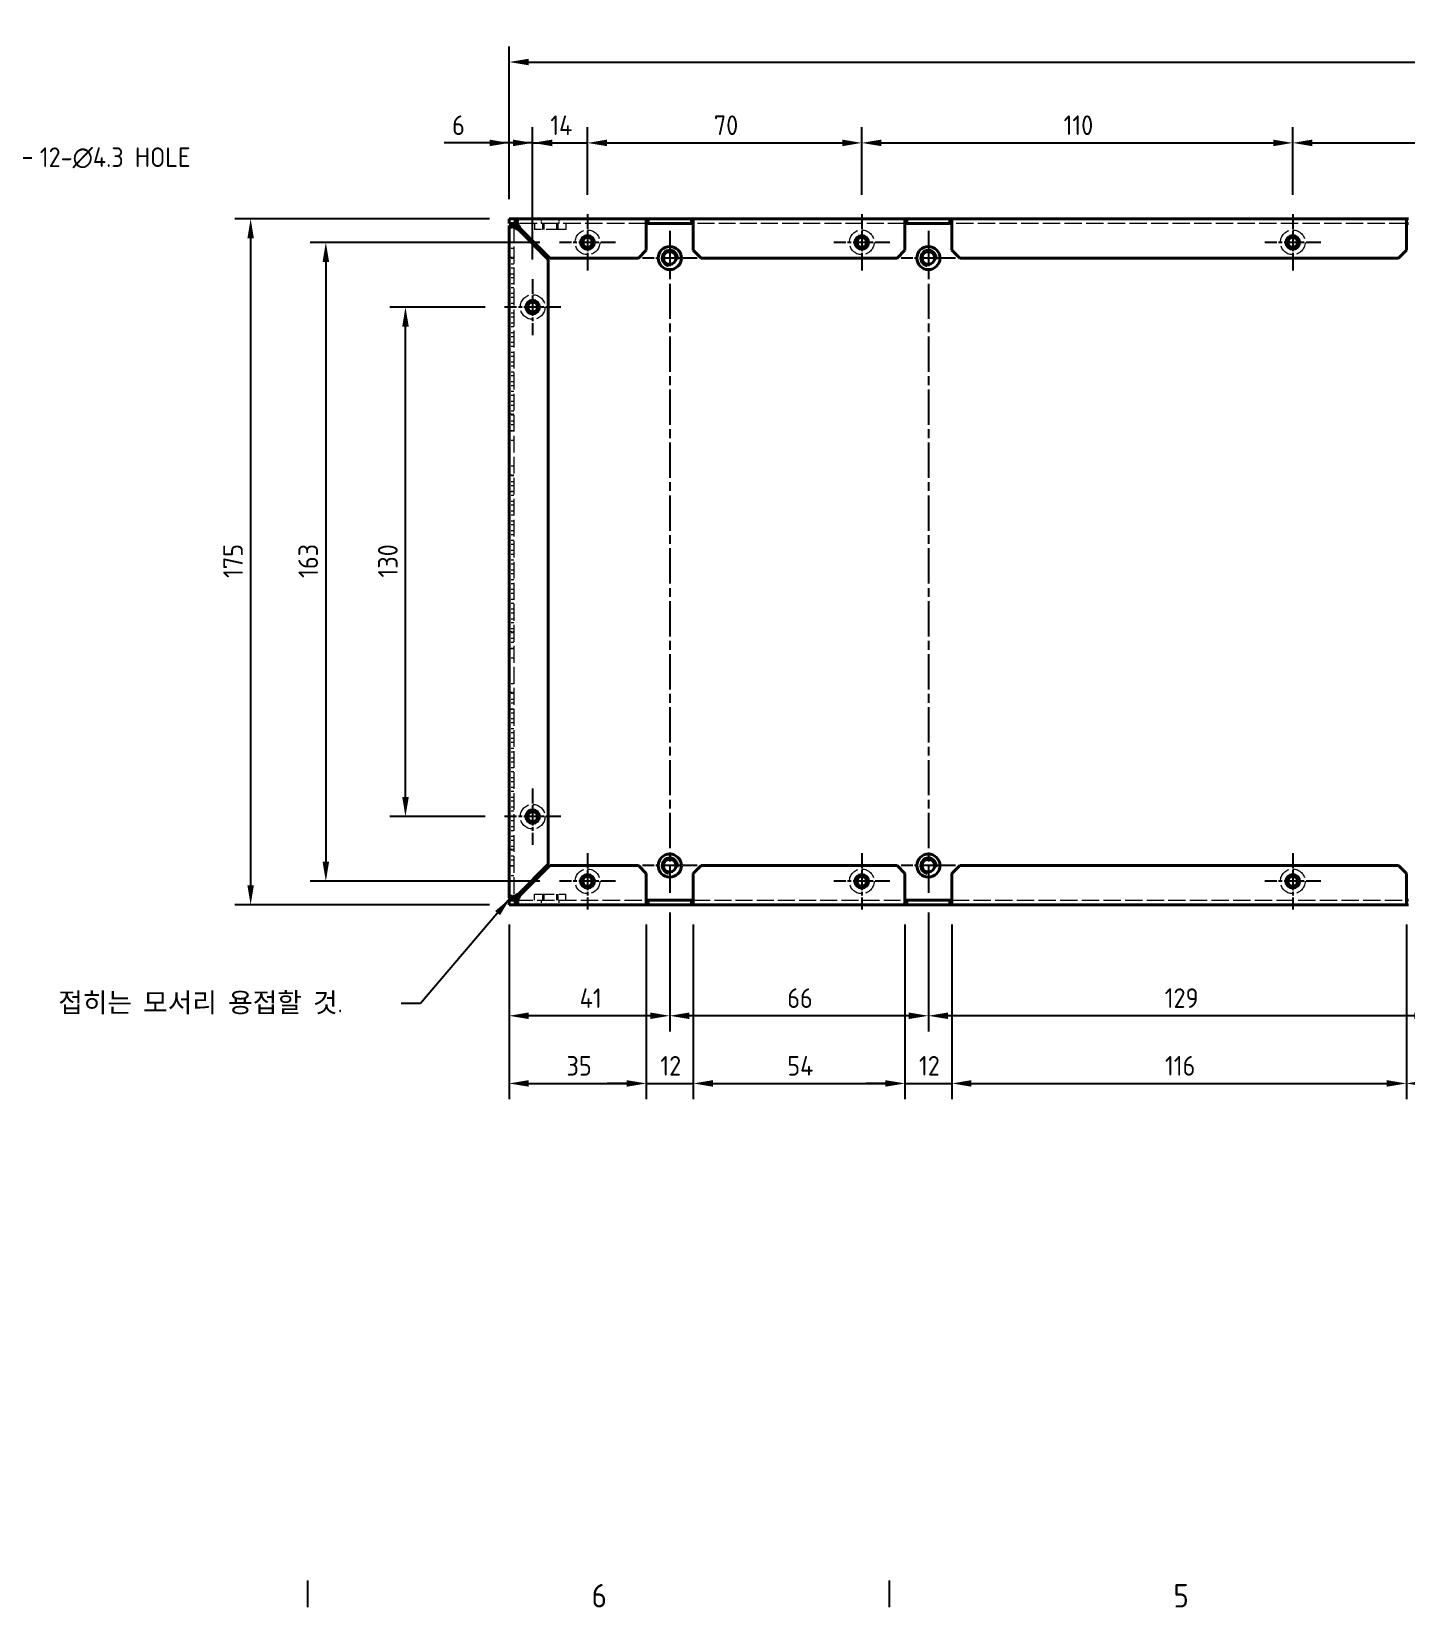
# Model space of a CAD drawing. Header units: millimetres. Extents: x 0 to 1188, y 0 to 840.
# Drawn here: x 226.6 to 577.5, y 13.1 to 415.2 of the extents above; entities that cross this region are included whole.
import ezdxf

# ---------------------------------------------------------------- set-up
doc = ezdxf.new("R2010")
doc.units = ezdxf.units.MM
doc.header["$LTSCALE"] = 2
doc.linetypes.add('CHAIN', pattern=[0.3543, 0.2362, -0.0295, 0.0591, -0.0295])
doc.linetypes.add('DASHED', pattern=[0.2067, 0.1654, -0.0413])
doc.layers.get('0').update_dxf_attribs({"color": 3, "lineweight": 25})
for name, color, linetype, lineweight in [('가려진 것(ISO)', 2, 'DASHED', 18), ('가시적인 것(ISO)', 3, 'Continuous', 40), ('가시적인 좁은 것(ISO)', 3, 'Continuous', 35), ('경계(ISO)', 7, 'Continuous', 25), ('기호(ISO)', 5, 'Continuous', 25), ('중심 표식(ISO)', 1, 'Continuous', 25), ('중심선(ISO)', 1, 'Continuous', 25), ('치수(ISO)', 2, 'Continuous', 25)]:
    doc.layers.add(name, color=color, linetype=linetype, lineweight=lineweight)
doc.styles.add('문자 텍스트_PSTEK_POSCO', font='isocp.shx')
doc.styles.add('치수 텍스트_PSTEK_POSCO', font='isocp.shx')
doc.dimstyles.new('치수_PSTEK_POSCO', dxfattribs={"dimscale": 2, "dimtxt": 2.5, "dimasz": 2.5, "dimexe": 2, "dimexo": 2.5, "dimgap": 1, "dimtad": 1, "dimrnd": 1e-08, "dimdsep": 46, "dimtxsty": '치수 텍스트_PSTEK_POSCO', "dimcen": 0.09, "dimdle": 10, "dimclrd": 7, "dimclre": 7, "dimclrt": 2, "dimadec": 1, "dimazin": 2, "dimtfac": 1, "dimtmove": 0, "dimatfit": 3, "dimfxl": 0, "dimtolj": 1, "dimlwd": -1, "dimlwe": -1, "dimarcsym": 0})
doc.dimstyles.new('치수_PSTEK_POSCO$7', dxfattribs={"dimscale": 2, "dimtxt": 2.5, "dimasz": 2.5, "dimexe": 2, "dimexo": 2.5, "dimgap": 1, "dimtad": 1, "dimrnd": 1e-08, "dimdsep": 46, "dimtxsty": '치수 텍스트_PSTEK_POSCO', "dimcen": 0.09, "dimdle": 10, "dimclrd": 7, "dimclre": 7, "dimclrt": 2, "dimadec": 1, "dimazin": 2, "dimtfac": 1, "dimtmove": 0, "dimatfit": 3, "dimfxl": 0, "dimtolj": 1, "dimlwd": -1, "dimlwe": -1, "dimarcsym": 0})

# ---------------------------------------------------------------- blocks, each defined once
blk = doc.blocks.new('경계 Default Border')
at = {"layer": '경계(ISO)'}
for p, q in [((148.5, 10), (148.5, 6.6)), ((222.75, 10), (222.75, 6.6))]:
    blk.add_line(p, q, dxfattribs=at)
at = {"layer": '경계(ISO)', "color": 2, "char_height": 3, "attachment_point": 7, "style": '문자 텍스트_PSTEK_POSCO'}
for s, insert in [('6', (184.77, 6.57)), ('5', (259.02, 6.57))]:
    blk.add_mtext(s, dxfattribs=dict(at, insert=insert))
blk = doc.blocks.new('*D23')
at = {"layer": 'Defpoints', "color": 0}
for p in [(348.49, 367.38), (282.52, 192.38), (348.49, 192.38)]:
    blk.add_point(p, dxfattribs=at)
at = {"layer": '치수(ISO)', "color": 7}
for p, q in [((343.49, 367.38), (278.52, 367.38)), ((282.52, 362.38), (282.52, 197.38)), ((343.49, 192.38), (278.52, 192.38))]:
    blk.add_line(p, q, dxfattribs=at)
for points in [[(281.68, 362.38), (283.35, 362.38), (282.52, 367.38)], [(281.68, 197.38), (283.35, 197.38), (282.52, 192.38)]]:
    blk.add_solid(points, dxfattribs=at)
at = {"layer": '치수(ISO)', "color": 2, "insert": (278.02, 275.77), "char_height": 5, "attachment_point": 4, "rotation": 90, "style": '치수 텍스트_PSTEK_POSCO'}
blk.add_mtext('\\A1;175', dxfattribs=at)
blk = doc.blocks.new('*D24')
at = {"layer": 'Defpoints', "color": 0}
for p in [(322.03, 344.88), (347.34, 344.88), (347.34, 214.88)]:
    blk.add_point(p, dxfattribs=at)
at = {"layer": '치수(ISO)', "color": 7}
for p, q in [((342.34, 344.88), (318.03, 344.88)), ((322.03, 219.88), (322.03, 339.88)), ((342.34, 214.88), (318.03, 214.88))]:
    blk.add_line(p, q, dxfattribs=at)
for points in [[(321.2, 339.88), (322.87, 339.88), (322.03, 344.88)], [(321.2, 219.88), (322.87, 219.88), (322.03, 214.88)]]:
    blk.add_solid(points, dxfattribs=at)
at = {"layer": '치수(ISO)', "color": 2, "insert": (317.53, 275.88), "char_height": 5, "attachment_point": 4, "rotation": 90, "style": '치수 텍스트_PSTEK_POSCO'}
blk.add_mtext('\\A1;130', dxfattribs=at)
blk = doc.blocks.new('*D25')
at = {"layer": 'Defpoints', "color": 0}
for p in [(361.34, 361.38), (301.71, 198.38), (361.34, 198.38)]:
    blk.add_point(p, dxfattribs=at)
at = {"layer": '치수(ISO)', "color": 7}
for p, q in [((356.34, 361.38), (297.71, 361.38)), ((301.71, 356.38), (301.71, 203.38)), ((356.34, 198.38), (297.71, 198.38))]:
    blk.add_line(p, q, dxfattribs=at)
for points in [[(300.88, 356.38), (302.54, 356.38), (301.71, 361.38)], [(300.88, 203.38), (302.54, 203.38), (301.71, 198.38)]]:
    blk.add_solid(points, dxfattribs=at)
at = {"layer": '치수(ISO)', "color": 2, "insert": (297.21, 275.77), "char_height": 5, "attachment_point": 4, "rotation": 90, "style": '치수 텍스트_PSTEK_POSCO'}
blk.add_mtext('\\A1;163', dxfattribs=at)
blk = doc.blocks.new('*D33')
at = {"layer": 'Defpoints', "color": 0}
for p in [(348.49, 386.75), (348.49, 367.38), (354.49, 352.03)]:
    blk.add_point(p, dxfattribs=at)
at = {"layer": '치수(ISO)', "color": 7}
for p, q in [((348.49, 372.38), (348.49, 390.75)), ((354.49, 357.03), (354.49, 390.75)), ((343.49, 386.75), (331.94, 386.75)), ((354.49, 386.75), (348.49, 386.75)), ((359.49, 386.75), (364.49, 386.75))]:
    blk.add_line(p, q, dxfattribs=at)
for points in [[(343.49, 387.58), (343.49, 385.91), (348.49, 386.75)], [(359.49, 387.58), (359.49, 385.91), (354.49, 386.75)]]:
    blk.add_solid(points, dxfattribs=at)
at = {"layer": '치수(ISO)', "color": 2, "insert": (333.94, 391.25), "char_height": 5, "attachment_point": 4, "style": '치수 텍스트_PSTEK_POSCO'}
blk.add_mtext('\\A1;6', dxfattribs=at)
blk = doc.blocks.new('*D34')
at = {"layer": 'Defpoints', "color": 0}
for p in [(368.49, 386.75), (368.49, 368.53), (354.49, 352.03)]:
    blk.add_point(p, dxfattribs=at)
at = {"layer": '치수(ISO)', "color": 7}
for p, q in [((354.49, 357.03), (354.49, 390.75)), ((368.49, 373.53), (368.49, 390.75)), ((349.49, 386.75), (344.49, 386.75)), ((354.49, 386.75), (368.49, 386.75)), ((373.49, 386.75), (378.49, 386.75))]:
    blk.add_line(p, q, dxfattribs=at)
for points in [[(349.49, 387.58), (349.49, 385.91), (354.49, 386.75)], [(373.49, 387.58), (373.49, 385.91), (368.49, 386.75)]]:
    blk.add_solid(points, dxfattribs=at)
at = {"layer": '치수(ISO)', "color": 2, "insert": (358.99, 391.25), "char_height": 5, "attachment_point": 4, "style": '치수 텍스트_PSTEK_POSCO'}
blk.add_mtext('\\A1;14', dxfattribs=at)
blk = doc.blocks.new('*D35')
at = {"layer": 'Defpoints', "color": 0}
for p in [(438.49, 386.75), (368.49, 368.53), (438.49, 368.53)]:
    blk.add_point(p, dxfattribs=at)
at = {"layer": '치수(ISO)', "color": 7}
for p, q in [((368.49, 373.53), (368.49, 390.75)), ((438.49, 373.53), (438.49, 390.75)), ((373.49, 386.75), (433.49, 386.75))]:
    blk.add_line(p, q, dxfattribs=at)
for points in [[(373.49, 387.58), (373.49, 385.91), (368.49, 386.75)], [(433.49, 387.58), (433.49, 385.91), (438.49, 386.75)]]:
    blk.add_solid(points, dxfattribs=at)
at = {"layer": '치수(ISO)', "color": 2, "insert": (400.74, 391.25), "char_height": 5, "attachment_point": 4, "style": '치수 텍스트_PSTEK_POSCO'}
blk.add_mtext('\\A1;70', dxfattribs=at)
blk = doc.blocks.new('*D36')
at = {"layer": 'Defpoints', "color": 0}
for p in [(548.49, 386.75), (438.49, 368.53), (548.49, 368.53)]:
    blk.add_point(p, dxfattribs=at)
at = {"layer": '치수(ISO)', "color": 7}
for p, q in [((438.49, 373.53), (438.49, 390.75)), ((548.49, 373.53), (548.49, 390.75)), ((443.49, 386.75), (543.49, 386.75))]:
    blk.add_line(p, q, dxfattribs=at)
for points in [[(443.49, 387.58), (443.49, 385.91), (438.49, 386.75)], [(543.49, 387.58), (543.49, 385.91), (548.49, 386.75)]]:
    blk.add_solid(points, dxfattribs=at)
at = {"layer": '치수(ISO)', "color": 2, "insert": (489.99, 391.25), "char_height": 5, "attachment_point": 4, "style": '치수 텍스트_PSTEK_POSCO'}
blk.add_mtext('\\A1;110', dxfattribs=at)
blk = doc.blocks.new('*D37')
at = {"layer": 'Defpoints', "color": 0}
for p in [(658.49, 386.75), (548.49, 368.53), (658.49, 368.53)]:
    blk.add_point(p, dxfattribs=at)
at = {"layer": '치수(ISO)', "color": 7}
for p, q in [((548.49, 373.53), (548.49, 390.75)), ((658.49, 373.53), (658.49, 390.75)), ((553.49, 386.75), (653.49, 386.75))]:
    blk.add_line(p, q, dxfattribs=at)
for points in [[(553.49, 387.58), (553.49, 385.91), (548.49, 386.75)], [(653.49, 387.58), (653.49, 385.91), (658.49, 386.75)]]:
    blk.add_solid(points, dxfattribs=at)
at = {"layer": '치수(ISO)', "color": 2, "insert": (599.99, 391.25), "char_height": 5, "attachment_point": 4, "style": '치수 텍스트_PSTEK_POSCO'}
blk.add_mtext('\\A1;110', dxfattribs=at)
blk = doc.blocks.new('*D41')
at = {"layer": 'Defpoints', "color": 0}
for p in [(348.49, 192.38), (383.49, 192.38), (383.49, 146.82)]:
    blk.add_point(p, dxfattribs=at)
at = {"layer": '치수(ISO)', "color": 7}
for p, q in [((348.49, 187.38), (348.49, 142.82)), ((383.49, 187.38), (383.49, 142.82)), ((353.49, 146.82), (378.49, 146.82))]:
    blk.add_line(p, q, dxfattribs=at)
for points in [[(353.49, 147.66), (353.49, 145.99), (348.49, 146.82)], [(378.49, 147.66), (378.49, 145.99), (383.49, 146.82)]]:
    blk.add_solid(points, dxfattribs=at)
at = {"layer": '치수(ISO)', "color": 2, "insert": (363.14, 151.32), "char_height": 5, "attachment_point": 4, "style": '치수 텍스트_PSTEK_POSCO'}
blk.add_mtext('\\A1;35', dxfattribs=at)
blk = doc.blocks.new('*D42')
at = {"layer": 'Defpoints', "color": 0}
for p in [(383.49, 192.38), (395.49, 192.38), (395.49, 146.82)]:
    blk.add_point(p, dxfattribs=at)
at = {"layer": '치수(ISO)', "color": 7}
for p, q in [((383.49, 187.38), (383.49, 142.82)), ((395.49, 187.38), (395.49, 142.82)), ((378.49, 146.82), (373.49, 146.82)), ((383.49, 146.82), (395.49, 146.82)), ((400.49, 146.82), (405.49, 146.82))]:
    blk.add_line(p, q, dxfattribs=at)
for points in [[(378.49, 147.66), (378.49, 145.99), (383.49, 146.82)], [(400.49, 147.66), (400.49, 145.99), (395.49, 146.82)]]:
    blk.add_solid(points, dxfattribs=at)
at = {"layer": '치수(ISO)', "color": 2, "insert": (387.09, 151.32), "char_height": 5, "attachment_point": 4, "style": '치수 텍스트_PSTEK_POSCO'}
blk.add_mtext('\\A1;12', dxfattribs=at)
blk = doc.blocks.new('*D43')
at = {"layer": 'Defpoints', "color": 0}
for p in [(395.49, 192.38), (449.49, 192.38), (449.49, 146.82)]:
    blk.add_point(p, dxfattribs=at)
at = {"layer": '치수(ISO)', "color": 7}
for p, q in [((395.49, 187.38), (395.49, 142.82)), ((449.49, 187.38), (449.49, 142.82)), ((400.49, 146.82), (444.49, 146.82))]:
    blk.add_line(p, q, dxfattribs=at)
for points in [[(400.49, 147.66), (400.49, 145.99), (395.49, 146.82)], [(444.49, 147.66), (444.49, 145.99), (449.49, 146.82)]]:
    blk.add_solid(points, dxfattribs=at)
at = {"layer": '치수(ISO)', "color": 2, "insert": (419.49, 151.32), "char_height": 5, "attachment_point": 4, "style": '치수 텍스트_PSTEK_POSCO'}
blk.add_mtext('\\A1;54', dxfattribs=at)
blk = doc.blocks.new('*D44')
at = {"layer": 'Defpoints', "color": 0}
for p in [(449.49, 192.38), (461.49, 192.38), (461.49, 146.82)]:
    blk.add_point(p, dxfattribs=at)
at = {"layer": '치수(ISO)', "color": 7}
for p, q in [((449.49, 187.38), (449.49, 142.82)), ((461.49, 187.38), (461.49, 142.82)), ((444.49, 146.82), (439.49, 146.82)), ((449.49, 146.82), (461.49, 146.82)), ((466.49, 146.82), (471.49, 146.82))]:
    blk.add_line(p, q, dxfattribs=at)
for points in [[(444.49, 147.66), (444.49, 145.99), (449.49, 146.82)], [(466.49, 147.66), (466.49, 145.99), (461.49, 146.82)]]:
    blk.add_solid(points, dxfattribs=at)
at = {"layer": '치수(ISO)', "color": 2, "insert": (453.09, 151.32), "char_height": 5, "attachment_point": 4, "style": '치수 텍스트_PSTEK_POSCO'}
blk.add_mtext('\\A1;12', dxfattribs=at)
blk = doc.blocks.new('*D45')
at = {"layer": 'Defpoints', "color": 0}
for p in [(461.49, 192.38), (577.49, 192.38), (577.49, 146.82)]:
    blk.add_point(p, dxfattribs=at)
at = {"layer": '치수(ISO)', "color": 7}
for p, q in [((461.49, 187.38), (461.49, 142.82)), ((577.49, 187.38), (577.49, 142.82)), ((466.49, 146.82), (572.49, 146.82))]:
    blk.add_line(p, q, dxfattribs=at)
for points in [[(466.49, 147.66), (466.49, 145.99), (461.49, 146.82)], [(572.49, 147.66), (572.49, 145.99), (577.49, 146.82)]]:
    blk.add_solid(points, dxfattribs=at)
at = {"layer": '치수(ISO)', "color": 2, "insert": (515.87, 151.32), "char_height": 5, "attachment_point": 4, "style": '치수 텍스트_PSTEK_POSCO'}
blk.add_mtext('\\A1;116', dxfattribs=at)
blk = doc.blocks.new('*D46')
at = {"layer": 'Defpoints', "color": 0}
for p in [(577.49, 192.38), (630.49, 192.38), (630.49, 146.82)]:
    blk.add_point(p, dxfattribs=at)
at = {"layer": '치수(ISO)', "color": 7}
for p, q in [((577.49, 187.38), (577.49, 142.82)), ((630.49, 187.38), (630.49, 142.82)), ((582.49, 146.82), (625.49, 146.82))]:
    blk.add_line(p, q, dxfattribs=at)
for points in [[(582.49, 147.66), (582.49, 145.99), (577.49, 146.82)], [(625.49, 147.66), (625.49, 145.99), (630.49, 146.82)]]:
    blk.add_solid(points, dxfattribs=at)
at = {"layer": '치수(ISO)', "color": 2, "insert": (601.14, 151.32), "char_height": 5, "attachment_point": 4, "style": '치수 텍스트_PSTEK_POSCO'}
blk.add_mtext('\\A1;53', dxfattribs=at)
blk = doc.blocks.new('*D54')
at = {"layer": 'Defpoints', "color": 0}
for p in [(455.49, 195.43), (584.49, 195.43), (455.49, 164.08)]:
    blk.add_point(p, dxfattribs=at)
at = {"layer": '치수(ISO)', "color": 7}
for p, q in [((455.49, 190.43), (455.49, 160.08)), ((584.49, 190.43), (584.49, 160.08)), ((579.49, 164.08), (460.49, 164.08))]:
    blk.add_line(p, q, dxfattribs=at)
for points in [[(460.49, 164.92), (460.49, 163.25), (455.49, 164.08)], [(579.49, 164.92), (579.49, 163.25), (584.49, 164.08)]]:
    blk.add_solid(points, dxfattribs=at)
at = {"layer": '치수(ISO)', "color": 2, "insert": (515.81, 168.59), "char_height": 5, "attachment_point": 4, "style": '치수 텍스트_PSTEK_POSCO'}
blk.add_mtext('\\A1;129', dxfattribs=at)
blk = doc.blocks.new('*D55')
at = {"layer": 'Defpoints', "color": 0}
for p in [(389.49, 195.43), (455.49, 195.43), (389.49, 164.08)]:
    blk.add_point(p, dxfattribs=at)
at = {"layer": '치수(ISO)', "color": 7}
for p, q in [((389.49, 190.43), (389.49, 160.08)), ((455.49, 190.43), (455.49, 160.08)), ((450.49, 164.08), (394.49, 164.08))]:
    blk.add_line(p, q, dxfattribs=at)
for points in [[(394.49, 164.92), (394.49, 163.25), (389.49, 164.08)], [(450.49, 164.92), (450.49, 163.25), (455.49, 164.08)]]:
    blk.add_solid(points, dxfattribs=at)
at = {"layer": '치수(ISO)', "color": 2, "insert": (419.47, 168.58), "char_height": 5, "attachment_point": 4, "style": '치수 텍스트_PSTEK_POSCO'}
blk.add_mtext('\\A1;66', dxfattribs=at)
blk = doc.blocks.new('*D56')
at = {"layer": 'Defpoints', "color": 0}
for p in [(389.49, 195.43), (348.49, 192.38), (348.49, 164.08)]:
    blk.add_point(p, dxfattribs=at)
at = {"layer": '치수(ISO)', "color": 7}
for p, q in [((389.49, 190.43), (389.49, 160.08)), ((348.49, 187.38), (348.49, 160.08)), ((384.49, 164.08), (353.49, 164.08))]:
    blk.add_line(p, q, dxfattribs=at)
for points in [[(353.49, 164.92), (353.49, 163.25), (348.49, 164.08)], [(384.49, 164.92), (384.49, 163.25), (389.49, 164.08)]]:
    blk.add_solid(points, dxfattribs=at)
at = {"layer": '치수(ISO)', "color": 2, "insert": (366.49, 168.58), "char_height": 5, "attachment_point": 4, "style": '치수 텍스트_PSTEK_POSCO'}
blk.add_mtext('\\A1;41', dxfattribs=at)
blk = doc.blocks.new('*D57')
at = {"layer": 'Defpoints', "color": 0}
for p in [(845.49, 407.38), (348.49, 367.38), (845.49, 367.38)]:
    blk.add_point(p, dxfattribs=at)
at = {"layer": '치수(ISO)', "color": 7}
for p, q in [((348.49, 372.38), (348.49, 411.38)), ((845.49, 372.38), (845.49, 411.38)), ((353.49, 407.38), (840.49, 407.38))]:
    blk.add_line(p, q, dxfattribs=at)
for points in [[(353.49, 408.21), (353.49, 406.54), (348.49, 407.38)], [(840.49, 408.21), (840.49, 406.54), (845.49, 407.38)]]:
    blk.add_solid(points, dxfattribs=at)
at = {"layer": '치수(ISO)', "color": 2, "insert": (592.23, 411.88), "char_height": 5, "attachment_point": 4, "style": '치수 텍스트_PSTEK_POSCO'}
blk.add_mtext('\\A1;497', dxfattribs=at)

msp = doc.modelspace()

# ---------------------------------------------------------------- linework, layer by layer
at = {"layer": '가려진 것(ISO)', "ltscale": 13.484296}
for p, q in [((383.492, 366.178), (350.045, 366.178)), ((350.045, 193.578), (383.492, 193.578))]:
    msp.add_line(p, q, dxfattribs=at)
at = {"layer": '가려진 것(ISO)', "ltscale": 1.142718}
for p, q in [((350.892, 366.178), (350.892, 367.378)), ((356.742, 366.178), (356.742, 367.378)), ((361.242, 366.178), (361.242, 367.378)), ((349.692, 364.978), (348.492, 364.978)), ((348.492, 359.878), (349.692, 359.878)), ((349.692, 357.528), (348.492, 357.528)), ((348.492, 357.378), (349.692, 357.378)), ((348.492, 355.878), (349.692, 355.878)), ((348.492, 354.878), (349.692, 354.878)), ((348.492, 353.378), (349.692, 353.378)), ((349.692, 353.228), (348.492, 353.228)), ((348.492, 352.378), (349.692, 352.378)), ((348.492, 350.878), (349.692, 350.878)), ((348.492, 349.878), (349.692, 349.878)), ((348.492, 348.378), (349.692, 348.378)), ((348.492, 347.378), (349.692, 347.378)), ((348.492, 345.878), (349.692, 345.878)), ((348.492, 344.878), (349.692, 344.878)), ((348.492, 343.378), (349.692, 343.378)), ((348.492, 342.378), (349.692, 342.378)), ((348.492, 340.878), (349.692, 340.878)), ((348.492, 339.878), (349.692, 339.878)), ((348.492, 338.378), (349.692, 338.378)), ((348.492, 337.378), (349.692, 337.378)), ((348.492, 335.878), (349.692, 335.878)), ((348.492, 334.878), (349.692, 334.878)), ((348.492, 333.378), (349.692, 333.378)), ((348.492, 332.378), (349.692, 332.378)), ((348.492, 330.878), (349.692, 330.878)), ((348.492, 329.878), (349.692, 329.878)), ((348.492, 328.378), (349.692, 328.378)), ((348.492, 327.378), (349.692, 327.378)), ((348.492, 325.878), (349.692, 325.878)), ((348.492, 324.878), (349.692, 324.878)), ((348.492, 323.378), (349.692, 323.378)), ((348.492, 322.378), (349.692, 322.378)), ((348.492, 320.878), (349.692, 320.878)), ((348.492, 319.878), (349.692, 319.878)), ((348.492, 318.378), (349.692, 318.378)), ((349.692, 317.528), (348.492, 317.528)), ((348.492, 317.378), (349.692, 317.378)), ((348.492, 315.878), (349.692, 315.878)), ((348.492, 314.878), (349.692, 314.878)), ((348.492, 313.378), (349.692, 313.378)), ((349.692, 313.228), (348.492, 313.228)), ((348.492, 310.878), (349.692, 310.878)), ((348.492, 304.378), (349.692, 304.378)), ((349.692, 302.028), (348.492, 302.028)), ((348.492, 301.878), (349.692, 301.878)), ((348.492, 300.378), (349.692, 300.378)), ((348.492, 299.378), (349.692, 299.378)), ((348.492, 297.878), (349.692, 297.878)), ((349.692, 297.728), (348.492, 297.728)), ((348.492, 296.878), (349.692, 296.878)), ((348.492, 295.378), (349.692, 295.378)), ((348.492, 294.378), (349.692, 294.378)), ((348.492, 292.878), (349.692, 292.878)), ((348.492, 291.878), (349.692, 291.878)), ((348.492, 290.378), (349.692, 290.378)), ((348.492, 289.378), (349.692, 289.378)), ((348.492, 287.878), (349.692, 287.878)), ((348.492, 286.878), (349.692, 286.878)), ((348.492, 285.378), (349.692, 285.378)), ((348.492, 284.378), (349.692, 284.378)), ((348.492, 282.878), (349.692, 282.878)), ((348.492, 281.878), (349.692, 281.878)), ((348.492, 280.378), (349.692, 280.378)), ((348.492, 279.378), (349.692, 279.378)), ((348.492, 277.878), (349.692, 277.878)), ((348.492, 276.878), (349.692, 276.878)), ((348.492, 275.378), (349.692, 275.378)), ((348.492, 274.378), (349.692, 274.378)), ((348.492, 272.878), (349.692, 272.878)), ((348.492, 271.878), (349.692, 271.878)), ((348.492, 270.378), (349.692, 270.378)), ((348.492, 269.378), (349.692, 269.378)), ((348.492, 267.878), (349.692, 267.878)), ((348.492, 266.878), (349.692, 266.878)), ((348.492, 265.378), (349.692, 265.378)), ((348.492, 264.378), (349.692, 264.378)), ((348.492, 262.878), (349.692, 262.878)), ((349.692, 262.028), (348.492, 262.028)), ((348.492, 261.878), (349.692, 261.878)), ((348.492, 260.378), (349.692, 260.378)), ((348.492, 259.378), (349.692, 259.378)), ((348.492, 257.878), (349.692, 257.878)), ((349.692, 257.728), (348.492, 257.728)), ((348.492, 255.378), (349.692, 255.378)), ((348.492, 248.878), (349.692, 248.878)), ((349.692, 246.528), (348.492, 246.528)), ((348.492, 246.378), (349.692, 246.378)), ((348.492, 244.878), (349.692, 244.878)), ((348.492, 243.878), (349.692, 243.878)), ((348.492, 242.378), (349.692, 242.378)), ((349.692, 242.228), (348.492, 242.228)), ((348.492, 241.378), (349.692, 241.378)), ((348.492, 239.878), (349.692, 239.878)), ((348.492, 238.878), (349.692, 238.878)), ((348.492, 237.378), (349.692, 237.378)), ((348.492, 236.378), (349.692, 236.378)), ((348.492, 234.878), (349.692, 234.878)), ((348.492, 233.878), (349.692, 233.878)), ((348.492, 232.378), (349.692, 232.378)), ((348.492, 231.378), (349.692, 231.378)), ((348.492, 229.878), (349.692, 229.878)), ((348.492, 228.878), (349.692, 228.878)), ((348.492, 227.378), (349.692, 227.378)), ((348.492, 226.378), (349.692, 226.378)), ((348.492, 224.878), (349.692, 224.878)), ((348.492, 223.878), (349.692, 223.878)), ((348.492, 222.378), (349.692, 222.378)), ((348.492, 221.378), (349.692, 221.378)), ((348.492, 219.878), (349.692, 219.878)), ((348.492, 218.878), (349.692, 218.878)), ((348.492, 217.378), (349.692, 217.378)), ((348.492, 216.378), (349.692, 216.378)), ((348.492, 214.878), (349.692, 214.878)), ((348.492, 213.878), (349.692, 213.878)), ((348.492, 212.378), (349.692, 212.378)), ((348.492, 211.378), (349.692, 211.378)), ((348.492, 209.878), (349.692, 209.878)), ((348.492, 208.878), (349.692, 208.878)), ((348.492, 207.378), (349.692, 207.378)), ((349.692, 206.528), (348.492, 206.528)), ((348.492, 206.378), (349.692, 206.378)), ((348.492, 204.878), (349.692, 204.878)), ((348.492, 203.878), (349.692, 203.878)), ((348.492, 202.378), (349.692, 202.378)), ((349.692, 202.228), (348.492, 202.228)), ((348.492, 199.878), (349.692, 199.878)), ((349.692, 194.778), (348.492, 194.778)), ((350.892, 193.578), (350.892, 192.378)), ((356.742, 192.378), (356.742, 193.578)), ((361.242, 192.378), (361.242, 193.578))]:
    msp.add_line(p, q, dxfattribs=at)
at = {"layer": '가려진 것(ISO)', "ltscale": 1.453256}
for p, q in [((350.892, 365.332), (350.892, 366.178)), ((350.538, 364.978), (349.692, 364.978)), ((350.538, 194.778), (349.692, 194.778)), ((350.892, 194.425), (350.892, 193.578))]:
    msp.add_line(p, q, dxfattribs=at)
at = {"layer": '가려진 것(ISO)', "ltscale": 1.428422}
for p, q in [((354.992, 366.178), (354.992, 364.678)), ((356.992, 366.178), (356.992, 364.678)), ((357.371, 366.178), (357.371, 364.678)), ((360.613, 366.178), (360.613, 364.678)), ((360.992, 364.678), (360.992, 366.178)), ((362.992, 366.178), (362.992, 364.678)), ((354.992, 193.578), (354.992, 195.078)), ((356.992, 195.078), (356.992, 193.578)), ((357.371, 195.078), (357.371, 193.578)), ((360.613, 195.078), (360.613, 193.578)), ((360.992, 193.578), (360.992, 195.078)), ((362.992, 193.578), (362.992, 195.078))]:
    msp.add_line(p, q, dxfattribs=at)
at = {"layer": '가려진 것(ISO)', "ltscale": 13.062409}
for p, q in [((449.492, 366.178), (395.492, 366.178)), ((395.492, 193.578), (449.492, 193.578))]:
    msp.add_line(p, q, dxfattribs=at)
at = {"layer": '가려진 것(ISO)', "ltscale": 13.3619}
for p, q in [((577.492, 366.178), (461.492, 366.178)), ((461.492, 193.578), (577.492, 193.578))]:
    msp.add_line(p, q, dxfattribs=at)
at = {"layer": '가려진 것(ISO)', "ltscale": 12.971698}
msp.add_line((349.692, 365.678), (349.692, 194.078), dxfattribs=at)
at = {"layer": '가려진 것(ISO)', "ltscale": 15.198803}
for p, q in [((362.992, 364.678), (354.992, 364.678)), ((354.992, 195.078), (362.992, 195.078))]:
    msp.add_line(p, q, dxfattribs=at)
at = {"layer": '가려진 것(ISO)', "ltscale": 11.969058}
for centre in [(368.492, 361.378), (438.492, 361.378), (548.492, 361.378), (354.492, 344.878), (354.492, 214.878), (368.492, 198.378), (438.492, 198.378), (548.492, 198.378)]:
    msp.add_circle(centre, 3.15, dxfattribs=at)
at = {"layer": '가시적인 것(ISO)'}
for p, q in [((348.492, 367.378), (350.045, 367.378)), ((348.492, 366.178), (348.492, 367.378)), ((350.045, 366.178), (348.492, 366.178)), ((350.045, 367.378), (383.492, 367.378)), ((351.245, 364.978), (350.045, 366.178)), ((383.492, 367.378), (383.492, 364.978)), ((383.492, 367.378), (383.992, 367.378)), ((383.992, 366.178), (383.492, 366.178)), ((383.992, 367.378), (383.992, 366.178)), ((394.992, 367.378), (383.992, 367.378)), ((383.992, 366.178), (394.992, 366.178)), ((394.992, 367.378), (395.492, 367.378)), ((394.992, 366.178), (394.992, 367.378)), ((395.492, 366.178), (394.992, 366.178)), ((395.492, 364.978), (395.492, 367.378)), ((395.492, 367.378), (449.492, 367.378)), ((449.492, 367.378), (449.492, 364.978)), ((449.492, 367.378), (449.992, 367.378)), ((449.992, 366.178), (449.492, 366.178)), ((449.992, 367.378), (449.992, 366.178)), ((460.992, 367.378), (449.992, 367.378)), ((449.992, 366.178), (460.992, 366.178)), ((460.992, 367.378), (461.492, 367.378)), ((460.992, 366.178), (460.992, 367.378)), ((461.492, 366.178), (460.992, 366.178)), ((461.492, 364.978), (461.492, 367.378)), ((461.492, 367.378), (577.492, 367.378)), ((577.492, 367.378), (577.492, 364.978)), ((577.492, 367.378), (577.992, 367.378)), ((577.992, 366.178), (577.492, 366.178)), ((348.785, 365.678), (348.492, 365.678)), ((348.492, 194.078), (348.492, 365.678)), ((349.838, 365.678), (350.892, 364.625)), ((350.892, 364.978), (350.538, 364.978)), ((350.892, 364.978), (350.892, 365.332)), ((350.892, 364.625), (358.492, 357.025)), ((358.845, 357.378), (351.245, 364.978)), ((383.492, 359.378), (383.492, 364.978)), ((395.492, 364.978), (395.492, 359.378)), ((449.492, 359.378), (449.492, 364.978)), ((461.492, 364.978), (461.492, 359.378)), ((577.492, 359.378), (577.492, 364.978)), ((383.492, 359.378), (381.492, 357.378)), ((397.492, 357.378), (395.492, 359.378)), ((449.492, 359.378), (447.492, 357.378)), ((463.492, 357.378), (461.492, 359.378)), ((577.492, 359.378), (575.492, 357.378)), ((358.492, 357.025), (358.492, 202.732)), ((381.492, 357.378), (358.845, 357.378)), ((447.492, 357.378), (397.492, 357.378)), ((575.492, 357.378), (463.492, 357.378)), ((358.492, 202.732), (350.892, 195.132)), ((351.245, 194.778), (358.845, 202.378)), ((358.845, 202.378), (381.492, 202.378)), ((381.492, 202.378), (383.492, 200.378)), ((395.492, 200.378), (397.492, 202.378)), ((397.492, 202.378), (447.492, 202.378)), ((447.492, 202.378), (449.492, 200.378)), ((461.492, 200.378), (463.492, 202.378)), ((463.492, 202.378), (575.492, 202.378)), ((575.492, 202.378), (577.492, 200.378)), ((383.492, 194.778), (383.492, 200.378)), ((395.492, 200.378), (395.492, 194.778)), ((449.492, 194.778), (449.492, 200.378)), ((461.492, 200.378), (461.492, 194.778)), ((577.492, 194.778), (577.492, 200.378)), ((348.492, 194.078), (348.785, 194.078)), ((348.492, 193.578), (350.045, 193.578)), ((348.492, 192.378), (348.492, 193.578)), ((350.892, 195.132), (349.838, 194.078)), ((350.045, 193.578), (351.245, 194.778)), ((350.892, 194.778), (350.538, 194.778)), ((350.892, 194.778), (350.892, 194.425)), ((383.492, 194.778), (383.492, 192.378)), ((383.492, 193.578), (383.992, 193.578)), ((383.992, 193.578), (383.992, 192.378)), ((394.992, 193.578), (383.992, 193.578)), ((394.992, 193.578), (395.492, 193.578)), ((394.992, 192.378), (394.992, 193.578)), ((395.492, 192.378), (395.492, 194.778)), ((449.492, 194.778), (449.492, 192.378)), ((449.492, 193.578), (449.992, 193.578)), ((449.992, 193.578), (449.992, 192.378)), ((460.992, 193.578), (449.992, 193.578)), ((460.992, 193.578), (461.492, 193.578)), ((460.992, 192.378), (460.992, 193.578)), ((461.492, 192.378), (461.492, 194.778)), ((577.492, 194.778), (577.492, 192.378)), ((577.492, 193.578), (577.992, 193.578)), ((350.045, 192.378), (348.492, 192.378)), ((383.492, 192.378), (350.045, 192.378)), ((383.992, 192.378), (383.492, 192.378)), ((383.992, 192.378), (394.992, 192.378)), ((395.492, 192.378), (394.992, 192.378)), ((449.492, 192.378), (395.492, 192.378)), ((449.992, 192.378), (449.492, 192.378)), ((449.992, 192.378), (460.992, 192.378)), ((461.492, 192.378), (460.992, 192.378)), ((577.492, 192.378), (461.492, 192.378)), ((577.992, 192.378), (577.492, 192.378))]:
    msp.add_line(p, q, dxfattribs=at)
for centre, radius in [((368.492, 361.378), 1.75), ((368.492, 361.378), 1.23), ((438.492, 361.378), 1.75), ((438.492, 361.378), 1.23), ((548.492, 361.378), 1.75), ((548.492, 361.378), 1.23), ((389.492, 357.378), 2.95), ((389.492, 357.378), 1.621), ((455.492, 357.378), 2.95), ((455.492, 357.378), 1.621), ((354.492, 344.878), 1.75), ((354.492, 344.878), 1.23), ((354.492, 214.878), 1.75), ((354.492, 214.878), 1.23), ((389.492, 202.378), 2.95), ((455.492, 202.378), 2.95), ((389.492, 202.378), 1.621), ((455.492, 202.378), 1.621), ((368.492, 198.378), 1.75), ((368.492, 198.378), 1.23), ((438.492, 198.378), 1.75), ((438.492, 198.378), 1.23), ((548.492, 198.378), 1.75), ((548.492, 198.378), 1.23)]:
    msp.add_circle(centre, radius, dxfattribs=at)
for points, knots in [([(351.245, 364.978), (350.818, 365.834), (350.399, 366.671), (350.193, 367.083), (350.097, 367.276), (350.066, 367.337), (350.045, 367.378)], [-1.5707963, -1.5707963, -1.5707963, -1.5707963, -0.5014533, -0.5014533, -0.5014533, 0, 0, 0, 0]), ([(349.838, 365.678), (349.663, 365.678), (349.487, 365.678), (349.136, 365.678), (348.96, 365.678), (348.785, 365.678)], [0, 0, 0, 0, 0.06, 0.06, 0.12, 0.12, 0.12, 0.12]), ([(348.785, 194.078), (348.96, 194.078), (349.136, 194.078), (349.487, 194.078), (349.663, 194.078), (349.838, 194.078)], [0, 0, 0, 0, 0.06, 0.06, 0.12, 0.12, 0.12, 0.12]), ([(350.045, 192.378), (350.145, 192.577), (350.294, 192.874), (350.669, 193.625), (350.845, 193.976), (351.045, 194.377), (351.245, 194.778)], [0, 0, 0, 0, 1.069343, 1.069343, 1.069343, 1.5707963, 1.5707963, 1.5707963, 1.5707963])]:
    msp.add_open_spline(points, degree=3, knots=knots, dxfattribs=at)
for points in [[(350.045, 366.178), (350.045, 366.578), (350.045, 366.978), (350.045, 367.378)], [(348.785, 365.678), (349.195, 365.473), (350.035, 365.053), (350.892, 364.625)], [(350.892, 195.132), (350.035, 194.703), (349.195, 194.283), (348.785, 194.078)], [(350.045, 192.378), (350.045, 192.778), (350.045, 193.178), (350.045, 193.578)]]:
    msp.add_open_spline(points, degree=3, dxfattribs=at)
at = {"layer": '가시적인 좁은 것(ISO)'}
for centre, radius, start, end in [((368.492, 361.378), 1.5, 280, 190), ((438.492, 361.378), 1.5, 280, 190), ((548.492, 361.378), 1.5, 280, 190), ((389.492, 357.378), 2, 350, 260), ((455.492, 357.378), 2, 350, 260), ((354.492, 344.878), 1.5, 280, 190), ((354.492, 214.878), 1.5, 350, 260), ((389.492, 202.378), 2, 350, 260), ((455.492, 202.378), 2, 350, 260), ((368.492, 198.378), 1.5, 350, 260), ((438.492, 198.378), 1.5, 350, 260), ((548.492, 198.378), 1.5, 350, 260)]:
    msp.add_arc(centre, radius, start, end, dxfattribs=at)
at = {"layer": '중심 표식(ISO)', "linetype": 'CHAIN', "ltscale": 7.945033}
for p, q in [((368.492, 368.528), (368.492, 354.228)), ((438.492, 368.528), (438.492, 354.228)), ((548.492, 368.528), (548.492, 354.228)), ((375.642, 361.378), (361.342, 361.378)), ((445.642, 361.378), (431.342, 361.378)), ((555.642, 361.378), (541.342, 361.378)), ((354.492, 352.028), (354.492, 337.728)), ((361.642, 344.878), (347.342, 344.878)), ((354.492, 222.028), (354.492, 207.728)), ((361.642, 214.878), (347.342, 214.878)), ((368.492, 205.528), (368.492, 191.228)), ((438.492, 205.528), (438.492, 191.228)), ((548.492, 205.528), (548.492, 191.228)), ((375.642, 198.378), (361.342, 198.378)), ((445.642, 198.378), (431.342, 198.378)), ((555.642, 198.378), (541.342, 198.378))]:
    msp.add_line(p, q, dxfattribs=at)
at = {"layer": '중심 표식(ISO)', "linetype": 'CHAIN', "ltscale": 7.722792}
for p, q in [((396.442, 357.378), (382.542, 357.378)), ((462.442, 357.378), (448.542, 357.378)), ((396.442, 202.378), (382.542, 202.378)), ((462.442, 202.378), (448.542, 202.378))]:
    msp.add_line(p, q, dxfattribs=at)
at = {"layer": '중심선(ISO)', "linetype": 'CHAIN', "ltscale": 19.051651}
for p, q in [((389.492, 364.328), (389.492, 195.428)), ((455.492, 364.328), (455.492, 195.428))]:
    msp.add_line(p, q, dxfattribs=at)

# ---------------------------------------------------------------- block references
at = {"xscale": 2, "yscale": 2, "zscale": 2}
msp.add_blockref('경계 Default Border', (0, 0), dxfattribs=at)

# ---------------------------------------------------------------- texts
at = {"layer": '기호(ISO)', "color": 2, "insert": (228.701, 382.931), "char_height": 5, "width": 45.51158, "attachment_point": 4, "line_spacing_factor": 0.4375, "style": '치수 텍스트_PSTEK_POSCO'}
msp.add_mtext('{12-\\fAIGDT|b0|i0;\\H5.0000;n\\fisocp|b0|i0;\\H5.0000;4.3 HOLE}', dxfattribs=at)
at = {"layer": '기호(ISO)', "color": 2, "insert": (233.401, 167.203), "char_height": 5, "width": 85.50655, "attachment_point": 4, "style": '치수 텍스트_PSTEK_POSCO'}
msp.add_mtext('{\\fISOCP|b0|i0;\\H5.0000;접히는 모서리 용접할 것.}', dxfattribs=at)

# ---------------------------------------------------------------- dimensions: what is measured, and where the dimension line sits
at = {"layer": '치수(ISO)', "color": 7}
for base, p1, p2, angle, override, picture, middle in [((845.492, 407.378), (348.492, 367.378), (845.492, 367.378), 180, {"dimdec": 2, "dimtp": 0, "dimtm": 0, "dimtdec": 2, "dimtofl": 0, "dimatfit": 1}, '*D57', (596.992, 407.378)), ((348.492, 386.747), (354.492, 352.028), (348.492, 367.378), 180, {"dimdec": 2, "dimtp": 0, "dimtm": 0, "dimtdec": 2, "dimtofl": 1, "dimatfit": 1}, '*D33', (335.218, 386.747)), ((368.492, 386.747), (354.492, 352.028), (368.492, 368.528), 180, {"dimdec": 2, "dimtp": 0, "dimtm": 0, "dimtdec": 2, "dimtofl": 1, "dimatfit": 1}, '*D34', (361.492, 386.747)), ((438.492, 386.747), (368.492, 368.528), (438.492, 368.528), 180, {"dimdec": 2, "dimtp": 0, "dimtm": 0, "dimtdec": 2, "dimtofl": 0, "dimatfit": 1}, '*D35', (403.492, 386.747)), ((548.492, 386.747), (438.492, 368.528), (548.492, 368.528), 180, {"dimdec": 2, "dimtp": 0, "dimtm": 0, "dimtdec": 2, "dimtofl": 0, "dimatfit": 1}, '*D36', (493.492, 386.747)), ((658.492, 386.747), (548.492, 368.528), (658.492, 368.528), 180, {"dimdec": 2, "dimtp": 0, "dimtm": 0, "dimtdec": 2, "dimtofl": 0, "dimatfit": 1}, '*D37', (603.492, 386.747)), ((282.515, 192.378), (348.492, 367.378), (348.492, 192.378), 270, {"dimdec": 2, "dimtp": 0, "dimtm": 0, "dimtdec": 2, "dimtofl": 0, "dimatfit": 1}, '*D23', (282.515, 279.878)), ((301.71, 198.378), (361.342, 361.378), (361.342, 198.378), 90, {"dimdec": 2, "dimtp": 0, "dimtm": 0, "dimtdec": 2, "dimtofl": 0, "dimatfit": 1}, '*D25', (301.71, 279.878)), ((322.035, 344.878), (347.342, 214.878), (347.342, 344.878), 90, {"dimdec": 2, "dimtp": 0, "dimtm": 0, "dimtdec": 2, "dimtofl": 0, "dimatfit": 1}, '*D24', (322.035, 279.878)), ((348.492, 164.085), (389.492, 195.428), (348.492, 192.378), 180, {"dimdec": 2, "dimtp": 0, "dimtm": 0, "dimtdec": 2, "dimtofl": 0, "dimatfit": 1}, '*D56', (368.992, 164.085)), ((389.492, 164.085), (455.492, 195.428), (389.492, 195.428), 180, {"dimdec": 2, "dimtp": 0, "dimtm": 0, "dimtdec": 2, "dimtofl": 0, "dimatfit": 1}, '*D55', (422.492, 164.085)), ((455.492, 164.085), (584.492, 195.428), (455.492, 195.428), 180, {"dimdec": 2, "dimtp": 0, "dimtm": 0, "dimtdec": 2, "dimtofl": 0, "dimatfit": 1}, '*D54', (519.992, 164.085)), ((383.492, 146.823), (348.492, 192.378), (383.492, 192.378), 180, {"dimdec": 2, "dimtp": 0, "dimtm": 0, "dimtdec": 2, "dimtofl": 0, "dimatfit": 1}, '*D41', (365.992, 146.823)), ((395.492, 146.823), (383.492, 192.378), (395.492, 192.378), 180, {"dimdec": 2, "dimtp": 0, "dimtm": 0, "dimtdec": 2, "dimtofl": 1, "dimatfit": 1}, '*D42', (389.492, 146.823)), ((449.492, 146.823), (395.492, 192.378), (449.492, 192.378), 180, {"dimdec": 2, "dimtp": 0, "dimtm": 0, "dimtdec": 2, "dimtofl": 0, "dimatfit": 1}, '*D43', (422.492, 146.823)), ((461.492, 146.823), (449.492, 192.378), (461.492, 192.378), 180, {"dimdec": 2, "dimtp": 0, "dimtm": 0, "dimtdec": 2, "dimtofl": 1, "dimatfit": 1}, '*D44', (455.492, 146.823)), ((577.492, 146.823), (461.492, 192.378), (577.492, 192.378), 180, {"dimdec": 2, "dimtp": 0, "dimtm": 0, "dimtdec": 2, "dimtofl": 0, "dimatfit": 1}, '*D45', (519.492, 146.823)), ((630.492, 146.823), (577.492, 192.378), (630.492, 192.378), 180, {"dimdec": 2, "dimtp": 0, "dimtm": 0, "dimtdec": 2, "dimtofl": 0, "dimatfit": 1}, '*D46', (603.992, 146.823))]:
    dim = msp.add_linear_dim(base=base, p1=p1, p2=p2, angle=angle, dimstyle='치수_PSTEK_POSCO', override=override, dxfattribs=at)
    dim.commit()
    dim.dimension.update_dxf_attribs({"geometry": picture, "text_midpoint": middle, "dimtype": 160})

# ---------------------------------------------------------------- leaders
at = {"layer": '기호(ISO)', "color": 7, "annotation_type": 0, "has_hookline": 1}
for points, hookline_direction, text_width in [([(205.442, 357.24), (221.701, 382.931), (226.701, 382.931)], 0, 42.568), ([(348.785, 194.078), (325.908, 167.203), (320.908, 167.203)], 1, 74.995)]:
    msp.add_leader(points, dimstyle='치수_PSTEK_POSCO$7', override={"dimtad": 0}, dxfattribs=dict(at, hookline_direction=hookline_direction, text_width=text_width))

doc.saveas('drawing.dxf')
